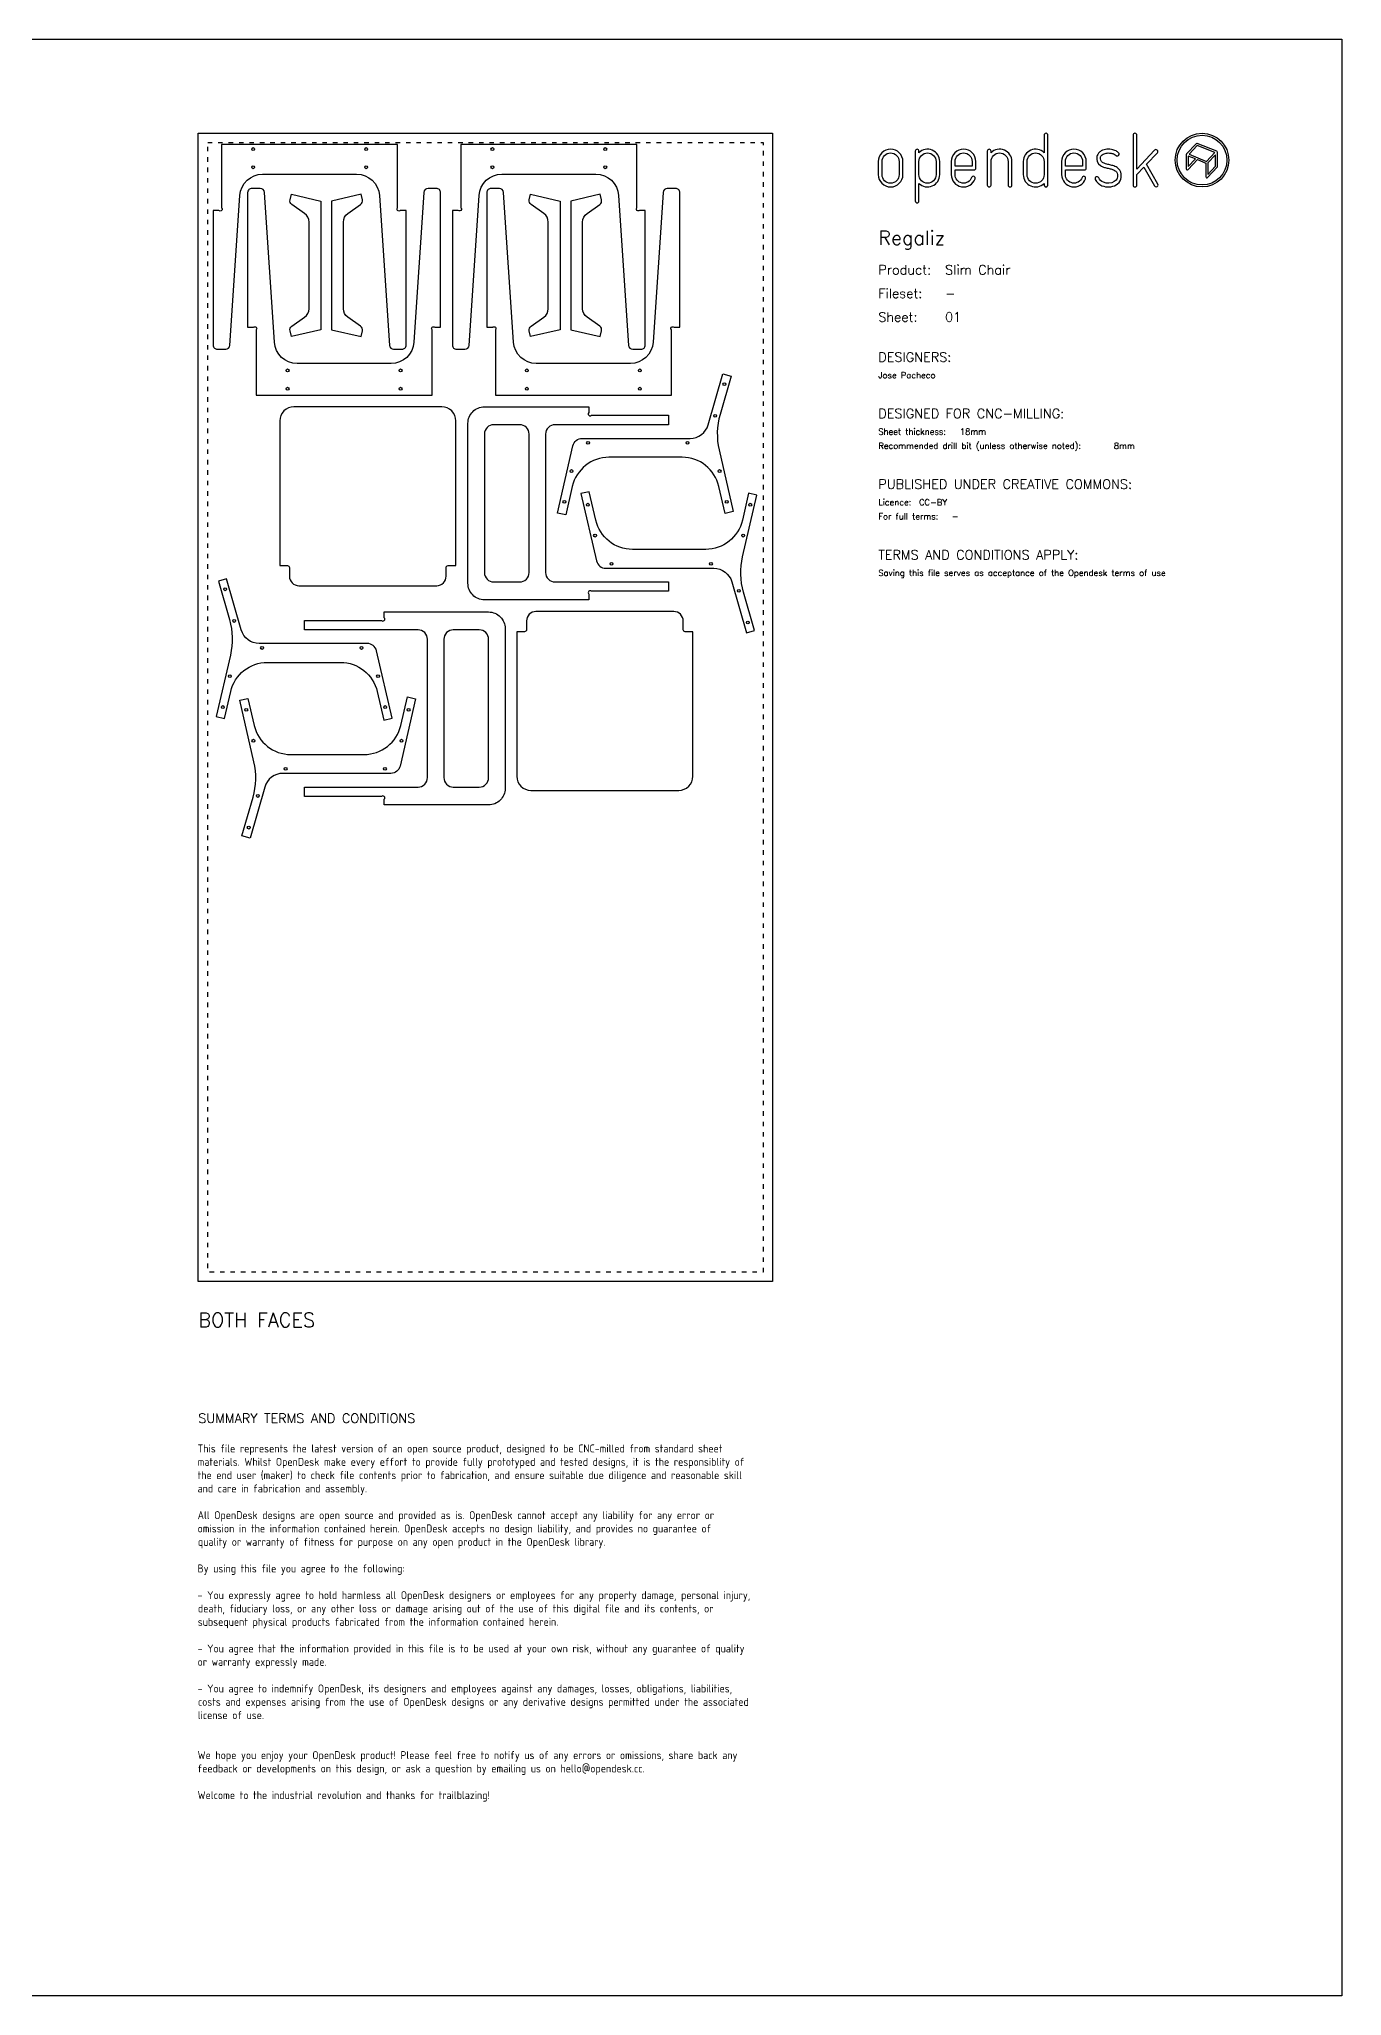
# Model space of a CAD drawing. Extents: x -300 to 5880, y -300 to 4158.
# Drawn here: x 3112 to 5880, y 0 to 4158 of the extents above; entities that cross this region are included whole.
import ezdxf
from ezdxf.enums import TextEntityAlignment as Align

# ---------------------------------------------------------------- set-up
doc = ezdxf.new("R2010")
doc.units = 0
doc.linetypes.add('DGN_STYLE_5', pattern=[22.17944, 9.505474, -12.673965])
for name, color, linetype in [('00-NOPRINT_TEXT', 7, 'CONTINUOUS'), ('00_NOPRINT_TOLERANCE', 7, 'DGN_STYLE_5'), ('TOP-CUT-INSIDE_18MM', 1, 'CONTINUOUS'), ('TOP-CUT-OUTSIDE_18MM', 220, 'CONTINUOUS'), ('TOP-HOLE-6MM-DIAM_03MM', 160, 'CONTINUOUS')]:
    doc.layers.add(name, color=color, linetype=linetype)
doc.layers.add('BOARD_18MM-NOMINAL', color=3, linetype='CONTINUOUS', lineweight=30)
doc.styles.add('OD-ISOCP-17', font='isocp.shx', dxfattribs={"height": 17})
doc.styles.add('OD-SIMPLEX-13', font='simplex.shx', dxfattribs={"height": 13})
doc.styles.add('OD-SIMPLEX-20', font='simplex.shx', dxfattribs={"height": 20})
doc.styles.add('OD-SIMPLEX-30', font='simplex.shx', dxfattribs={"height": 30})

msp = doc.modelspace()

# ---------------------------------------------------------------- linework, layer by layer
at = {"layer": '00-NOPRINT_TEXT', "flags": 128}
msp.add_lwpolyline([(0, 4158), (5880, 4158), (5880, 0), (0, 0)], close=True, dxfattribs=at)
at = {"layer": '00-NOPRINT_TEXT'}
for points in [[(5203, 3870.1, 0.662711), (5247.4, 3851.4), (5247.4, 3848, 1), (5255.3, 3848), (5255.3, 3954, 1), (5247.4, 3954), (5247.4, 3916.7, 0.662711), (5203, 3898)], [(5459.1, 3886), (5482.1, 3846, 1), (5489, 3850), (5464.8, 3892.1), (5487.9, 3916.6, 1), (5482.1, 3922), (5444.4, 3881.9), (5444.4, 3954, 1), (5436.4, 3954), (5436.4, 3848, 1), (5444.4, 3848), (5444.4, 3870.4)], [(4895, 3898), (4895, 3870.1, 1), (4947.3, 3870.1), (4947.3, 3898, 1)], [(4939.3, 3898), (4939.3, 3870.1, -1), (4902.9, 3870.1), (4902.9, 3898, -1)], [(5025.6, 3898, 0.662711), (4981.3, 3916.7), (4981.3, 3920.1, 1), (4973.4, 3920.1), (4973.4, 3814.1, 1), (4981.3, 3814.1), (4981.3, 3851.4, 0.662711), (5025.6, 3870.1)], [(4981.3, 3898, -1), (5017.7, 3898), (5017.7, 3870.1, -1), (4981.3, 3870.1)], [(5102.3, 3898, 1), (5050, 3898), (5050, 3870.1, 0.839291), (5100.7, 3861.2, 1), (5093.3, 3863.9, -0.839291), (5058, 3870.1), (5058, 3880.1), (5098.3, 3880.1, 0.414214), (5102.3, 3884.1)], [(5094.4, 3888.1), (5058, 3888.1), (5058, 3898, -1), (5094.4, 3898)], [(5178.9, 3898, 0.662711), (5134.5, 3916.7), (5134.5, 3920.1, 1), (5126.6, 3920.1), (5126.6, 3848, 1), (5134.5, 3848), (5134.5, 3898, -1), (5170.9, 3898), (5170.9, 3848, 1), (5178.9, 3848)], [(5247.4, 3870.1, -1), (5211, 3870.1), (5211, 3898, -1), (5247.4, 3898)], [(5336.9, 3898, 1), (5284.6, 3898), (5284.6, 3870.1, 0.839291), (5335.3, 3861.2, 1), (5327.9, 3863.9, -0.839291), (5292.6, 3870.1), (5292.6, 3880.1), (5332.9, 3880.1, 0.414214), (5336.9, 3884.1)], [(5329, 3888.1), (5292.6, 3888.1), (5292.6, 3898, -1), (5329, 3898)], [(5400.1, 3920.3, 0.045707), (5395.6, 3922.3, 0.040194), (5390.8, 3923.5, 0.040556), (5383.5, 3924, 0.094973), (5371.7, 3921.8, 0.070872), (5365.8, 3918.4, 0.048346), (5363.1, 3915.9, 0.04488), (5361.1, 3913.1, 0.072273), (5359.4, 3908.6, 0.309308), (5366.9, 3889.4, 0.053458), (5372, 3886.7, 0.041245), (5379.1, 3884.5, -0.005863), (5387.4, 3882.6, -0.030773), (5394.7, 3880.3, -0.132607), (5400.9, 3875.8, -0.093408), (5402.4, 3872.9, -0.14847), (5402.6, 3862.7, -0.201639), (5396.5, 3855.2, -0.222831), (5373.2, 3853.9, -0.190617), (5363.3, 3863.4, 1), (5356.1, 3860, 0.190617), (5370.2, 3846.5, 0.222831), (5400.2, 3848.2, 0.201639), (5410.2, 3860.4, 0.14847), (5410, 3875.3, 0.093408), (5407, 3880.8, 0.132607), (5397.5, 3887.7, 0.030773), (5389.3, 3890.3, 0.005863), (5380.8, 3892.3, -0.041245), (5374.9, 3894.1, -0.053458), (5371.4, 3896, -0.305258), (5367.1, 3906.7, -0.07419), (5368, 3909.1, -0.042878), (5369.1, 3910.7, -0.048346), (5370.7, 3912.1, -0.070872), (5374.6, 3914.4, -0.094973), (5383.5, 3916.1, -0.040556), (5389.6, 3915.6, -0.040194), (5393.1, 3914.7, -0.045707), (5396.3, 3913.3, -0.062202), (5400.1, 3910.6, 1), (5405.5, 3916.4, 0.062202)], [(5615.1, 3885.8, 0.190898), (5615.7, 3887.3), (5615.7, 3917.6, 0.306072), (5614.4, 3919.6), (5572.8, 3936.3, 0.309065), (5570.5, 3935.8), (5550.1, 3914, 0.190898), (5549.5, 3912.6), (5549.5, 3882.2, 0.679405), (5553.1, 3880.8), (5572.9, 3901.9), (5591.1, 3894.5), (5591.1, 3865.5, 0.679405), (5594.7, 3864.1)]]:
    msp.add_lwpolyline(points, format="xyb", close=True, dxfattribs=at)
for points in [[(5553.7, 3909.6), (5553.7, 3887.4), (5568.8, 3903.5)], [(5592.6, 3898.3), (5610, 3916.9), (5572.6, 3931.9), (5555.2, 3913.4)], [(5595.2, 3870.7), (5611.5, 3888.1), (5611.5, 3912.4), (5595.2, 3895.1)]]:
    msp.add_lwpolyline(points, close=True, dxfattribs=at)
for radius in [57, 52.9]:
    msp.add_circle((5582.9, 3901), radius, dxfattribs=at)
at = {"layer": '00_NOPRINT_TOLERANCE', "flags": 128}
for points in [[(3450, 3958), (4670, 3958), (4670, 1518), (3450, 1518)], [(3470, 3938), (4650, 3938), (4650, 1538), (3470, 1538)]]:
    msp.add_lwpolyline(points, close=True, dxfattribs=at)
at = {"layer": 'BOARD_18MM-NOMINAL', "flags": 128}
msp.add_lwpolyline([(3450, 3958), (4670, 3958), (4670, 1518), (3450, 1518)], close=True, dxfattribs=at)
at = {"layer": 'TOP-CUT-INSIDE_18MM'}
for points in [[(4133, 3338.6), (4078, 3338.6, 0.414214), (4058, 3318.6), (4058, 3024.6, 0.414214), (4078, 3004.6), (4133, 3004.6, 0.414214), (4153, 3024.6), (4153, 3318.6, 0.414214)], [(3991.9, 2568.7), (4046.9, 2568.7, 0.414214), (4066.9, 2588.7), (4066.9, 2882.7, 0.414214), (4046.9, 2902.7), (3991.9, 2902.7, 0.414214), (3971.9, 2882.7), (3971.9, 2588.7, 0.414214)]]:
    msp.add_lwpolyline(points, format="xyb", close=True, dxfattribs=at)
at = {"layer": 'TOP-CUT-OUTSIDE_18MM'}
for points in [[(3481.6, 3507.9, 0.414214), (3490.6, 3498.9), (3508.2, 3498.9, 0.394837), (3517.2, 3507.3), (3538.4, 3825.9, -0.394837), (3586.7, 3871.1), (3686.6, 3871.1), (3786.5, 3871.1, -0.394837), (3834.8, 3825.9), (3856, 3507.3, 0.394837), (3865, 3498.9), (3882.6, 3498.9, 0.414214), (3891.6, 3507.9), (3891.6, 3793.9), (3879.3, 3793.9, -1), (3873.6, 3799.6), (3873.6, 3934.3), (3499.6, 3934.3), (3499.6, 3799.6, -1), (3493.9, 3793.9), (3481.6, 3793.9)], [(3989.9, 3507.9, 0.414214), (3998.9, 3498.9), (4016.5, 3498.9, 0.394837), (4025.5, 3507.3), (4046.7, 3825.9, -0.394837), (4095, 3871.1), (4194.9, 3871.1), (4294.8, 3871.1, -0.394837), (4343.1, 3825.9), (4364.3, 3507.3, 0.394837), (4373.3, 3498.9), (4390.9, 3498.9, 0.414214), (4399.9, 3507.9), (4399.9, 3793.9), (4387.6, 3793.9, -1), (4381.9, 3799.6), (4381.9, 3934.3), (4007.9, 3934.3), (4007.9, 3799.6, -1), (4002.2, 3793.9), (3989.9, 3793.9)], [(3964.9, 3831.8, 0.414214), (3955.9, 3840.8), (3938.3, 3840.8, 0.394837), (3929.3, 3832.4), (3908.1, 3513.8, -0.394837), (3859.8, 3468.6), (3759.9, 3468.6), (3660, 3468.6, -0.394837), (3611.7, 3513.8), (3590.5, 3832.4, 0.394837), (3581.5, 3840.8), (3563.9, 3840.8, 0.414214), (3554.9, 3831.8), (3554.9, 3545.8), (3567.2, 3545.8, -1), (3572.9, 3540.1), (3572.9, 3401.6), (3946.9, 3401.6), (3946.9, 3540.1, -1), (3952.6, 3545.8), (3964.9, 3545.8)], [(3710.3, 3813.9), (3710.3, 3540.6), (3647.8, 3526.1), (3645, 3538.1, -0.304389), (3648.7, 3547.9), (3675.9, 3567, 0.243398), (3685.3, 3585.2), (3685.3, 3769.2, 0.243398), (3675.9, 3787.4), (3648.7, 3806.6, -0.304389), (3645, 3816.4), (3647.8, 3828.3)], [(3733.4, 3813.9), (3733.4, 3540.6), (3795.9, 3526.1), (3798.6, 3538.1, 0.304389), (3794.9, 3547.9), (3767.8, 3567, -0.243398), (3758.4, 3585.2), (3758.4, 3769.2, -0.243398), (3767.8, 3787.4), (3794.9, 3806.6, 0.304389), (3798.6, 3816.4), (3795.9, 3828.3)], [(4473.2, 3831.8, 0.414214), (4464.2, 3840.8), (4446.6, 3840.8, 0.394837), (4437.6, 3832.4), (4416.4, 3513.8, -0.394837), (4368.1, 3468.6), (4268.2, 3468.6), (4168.3, 3468.6, -0.394837), (4120, 3513.8), (4098.8, 3832.4, 0.394837), (4089.8, 3840.8), (4072.2, 3840.8, 0.414214), (4063.2, 3831.8), (4063.2, 3545.8), (4075.6, 3545.8, -1), (4081.2, 3540.1), (4081.2, 3401.6), (4455.2, 3401.6), (4455.2, 3540.1, -1), (4460.9, 3545.8), (4473.2, 3545.8)], [(4218.6, 3813.9), (4218.6, 3540.6), (4156.1, 3526.1), (4153.3, 3538.1, -0.304389), (4157, 3547.9), (4184.2, 3567, 0.243398), (4193.6, 3585.2), (4193.6, 3769.2, 0.243398), (4184.2, 3787.4), (4157, 3806.6, -0.304389), (4153.3, 3816.4), (4156.1, 3828.3)], [(4241.7, 3813.9), (4241.7, 3540.6), (4304.2, 3526.1), (4306.9, 3538.1, 0.304389), (4303.2, 3547.9), (4276.1, 3567, -0.243398), (4266.7, 3585.2), (4266.7, 3769.2, -0.243398), (4276.1, 3787.4), (4303.2, 3806.6, 0.304389), (4306.9, 3816.4), (4304.2, 3828.3)], [(4246.2, 3294, -0.349216), (4265.7, 3309.5), (4495.2, 3309.5, 0.334595), (4533.6, 3338.5), (4564.8, 3447), (4582.1, 3442.1), (4558.6, 3360.3, 0.127216), (4556.7, 3285.2), (4586.9, 3154.2), (4569.4, 3150.1), (4556.1, 3207.5, 0.349216), (4478.2, 3269.5), (4322.7, 3269.5, 0.349216), (4244.7, 3207.5), (4230.7, 3146.9), (4213.2, 3151)], [(3976.7, 3035.4, -0.414214), (3980.7, 3039.4), (3997.2, 3039.4), (3997.2, 3346.6, 0.414214), (3967.2, 3376.6), (3653.2, 3376.6, 0.414214), (3623.2, 3346.6), (3623.2, 3039.4), (3639.7, 3039.4, -0.414214), (3643.7, 3035.4), (3643.7, 3016.6, 0.414214), (3663.7, 2996.6), (3956.7, 2996.6, 0.414214), (3976.7, 3016.6)], [(4449.3, 3358.6), (4449.3, 3338.6), (4208, 3338.6, 0.414214), (4188, 3318.6), (4188, 3024.6, 0.414214), (4208, 3004.6), (4449.3, 3004.6), (4449.3, 2984.6), (4285.4, 2984.6, 1), (4279.7, 2978.9), (4279.7, 2966.6), (4058, 2966.6, -0.414214), (4023, 3001.6), (4023, 3341.6, -0.414214), (4058, 3376.6), (4279.7, 3376.6), (4279.7, 3364.3, 1), (4285.4, 3358.6)], [(4296.2, 3049.2, 0.349216), (4315.7, 3033.7), (4545.2, 3033.7, -0.334595), (4583.6, 3004.7), (4614.8, 2896.2), (4632.1, 2901.1), (4608.6, 2982.9, -0.127216), (4606.7, 3058), (4636.9, 3189), (4619.4, 3193.1), (4606.1, 3135.7, -0.349216), (4528.2, 3073.7), (4372.7, 3073.7, -0.349216), (4294.7, 3135.7), (4280.7, 3196.3), (4263.2, 3192.2)], [(3828.7, 2858.2, 0.349216), (3809.2, 2873.7), (3579.7, 2873.7, -0.334595), (3541.3, 2902.6), (3510.1, 3011.2), (3492.8, 3006.2), (3516.3, 2924.4, -0.127216), (3518.3, 2849.3), (3488, 2718.3), (3505.5, 2714.2), (3518.8, 2771.7, -0.349216), (3596.7, 2833.7), (3752.2, 2833.7, -0.349216), (3830.2, 2771.7), (3844.2, 2711), (3861.7, 2715.1)], [(3675.6, 2548.7), (3675.6, 2568.7), (3916.9, 2568.7, 0.414214), (3936.9, 2588.7), (3936.9, 2882.7, 0.414214), (3916.9, 2902.7), (3675.6, 2902.7), (3675.6, 2922.7), (3839.5, 2922.7, 1), (3845.2, 2928.4), (3845.2, 2940.7), (4066.9, 2940.7, -0.414214), (4101.9, 2905.7), (4101.9, 2565.7, -0.414214), (4066.9, 2530.7), (3845.2, 2530.7), (3845.2, 2543.1, 1), (3839.5, 2548.7)], [(4147.4, 2902.8, -0.414214), (4143.4, 2898.8), (4126.9, 2898.8), (4126.9, 2591.6, 0.414214), (4156.9, 2561.6), (4470.9, 2561.6, 0.414214), (4500.9, 2591.6), (4500.9, 2898.8), (4484.4, 2898.8, -0.414214), (4480.4, 2902.8), (4480.4, 2921.6, 0.414214), (4460.4, 2941.6), (4167.4, 2941.6, 0.414214), (4147.4, 2921.6)], [(3878.7, 2613.3, -0.349216), (3859.2, 2597.8), (3629.7, 2597.8, 0.334595), (3591.3, 2568.8), (3560.1, 2460.3), (3542.8, 2465.3), (3566.3, 2547, 0.127216), (3568.3, 2622.1), (3538, 2753.2), (3555.5, 2757.2), (3568.8, 2699.8, 0.349216), (3646.7, 2637.8), (3802.2, 2637.8, 0.349216), (3880.2, 2699.8), (3894.2, 2760.4), (3911.7, 2756.4)]]:
    msp.add_lwpolyline(points, format="xyb", close=True, dxfattribs=at)
at = {"layer": 'TOP-HOLE-6MM-DIAM_03MM'}
for centre in [(3566.6, 3924.5), (3806.6, 3924.5), (4074.9, 3924.5), (4314.9, 3924.5), (3566.6, 3885.6), (3806.6, 3885.6), (4074.9, 3885.6), (4314.9, 3885.6), (3639.9, 3454.1), (3879.9, 3454.1), (4148.2, 3454.1), (4388.2, 3454.1), (3639.9, 3415.2), (3879.9, 3415.2), (4148.2, 3415.2), (4388.2, 3415.2), (4567.8, 3424.9), (4548.5, 3357.5), (4278.2, 3300), (4489.4, 3300), (4243, 3240.2), (4557.8, 3240.2), (4227.9, 3174.6), (4277.9, 3168.6), (4572.9, 3174.6), (4622.9, 3168.6), (4293, 3103), (4607.8, 3103), (4328.2, 3043.2), (4539.4, 3043.2), (3507.1, 2989), (4598.5, 2985.7), (3526.4, 2921.7), (4617.8, 2918.3), (3585.5, 2864.2), (3796.7, 2864.2), (3517.1, 2804.3), (3831.9, 2804.3), (3502, 2738.8), (3552, 2732.7), (3847, 2738.8), (3897, 2732.7), (3567.1, 2667.1), (3881.9, 2667.1), (3635.5, 2607.3), (3846.7, 2607.3), (3576.4, 2549.8), (3557.1, 2482.5)]:
    msp.add_circle(centre, 3, dxfattribs=at)

# ---------------------------------------------------------------- texts
at = {"layer": '00-NOPRINT_TEXT'}
for s, height, style, p in [('Regaliz', 30, 'OD-SIMPLEX-30', (4895, 3720.9)), ('Product:', 20, 'OD-SIMPLEX-20', (4895, 3657.9)), ('Slim Chair', 20, 'OD-SIMPLEX-20', (5036.9, 3657.9)), ('Fileset:', 20, 'OD-SIMPLEX-20', (4895, 3607.7)), ('Sheet:', 20, 'OD-SIMPLEX-20', (4895, 3557.4)), ('01', 20, 'OD-SIMPLEX-20', (5036.9, 3557.5)), ('-', 20, 'OD-SIMPLEX-20', (5036.9, 3607.6)), ('DESIGNERS:', 20, 'OD-SIMPLEX-20', (4895, 3472.4)), ('Jose Pacheco', 13, 'OD-SIMPLEX-13', (4895, 3437.4)), ('DESIGNED FOR CNC-MILLING:', 20, 'OD-SIMPLEX-20', (4895, 3352.4)), ('Sheet thickness:', 13, 'OD-SIMPLEX-13', (4895, 3317.4)), ('18mm', 13, 'OD-SIMPLEX-13', (5068.3, 3317.4)), ('Recommended drill bit (unless otherwise noted):', 13, 'OD-SIMPLEX-13', (4895, 3287.4)), ('8mm', 13, 'OD-SIMPLEX-13', (5395.5, 3287.4)), ('PUBLISHED UNDER CREATIVE COMMONS:', 20, 'OD-SIMPLEX-20', (4895, 3202.4)), ('Licence:', 13, 'OD-SIMPLEX-13', (4895, 3167.4)), ('CC-BY', 13, 'OD-SIMPLEX-13', (4981.5, 3167.4)), ('For full terms:', 13, 'OD-SIMPLEX-13', (4895, 3137.4)), ('-', 13, 'OD-SIMPLEX-13', (5051.1, 3137.4)), ('TERMS AND CONDITIONS APPLY:', 20, 'OD-SIMPLEX-20', (4895, 3052.3)), ('Saving this file serves as acceptance of the Opendesk terms of use ', 13, 'OD-SIMPLEX-13', (4895, 3017.3))]:
    msp.add_text(s, height=height, dxfattribs=dict(at, style=style)).set_placement(p)
at = {"layer": '00-NOPRINT_TEXT', "color": 7}
for s, height, style, p in [('BOTH FACES', 30, 'OD-SIMPLEX-30', (3450, 1451.3)), ('SUMMARY TERMS AND CONDITIONS', 20, 'OD-SIMPLEX-20', (3450, 1237.4))]:
    msp.add_text(s, height=height, rotation=360, dxfattribs=dict(at, style=style)).set_placement(p, align=Align.TOP_LEFT)
at = {"layer": '00-NOPRINT_TEXT', "color": 7, "style": 'OD-ISOCP-17'}
for s, p in [('This file represents the latest version of an open source product, designed to be CNC-milled from standard sheet', (3448.5, 1154.7)), ('materials. Whilst OpenDesk make every effort to provide fully prototyped and tested designs, it is the responsiblity of', (3448.5, 1126.3)), ('the end user (maker) to check file contents prior to fabrication, and ensure suitable due diligence and reasonable skill', (3448.5, 1098)), ('and care in fabrication and assembly.', (3448.5, 1069.7)), ('All OpenDesk designs are open source and provided as is. OpenDesk cannot accept any liability for any error or', (3448.5, 1013)), ('omission in the information contained herein. OpenDesk accepts no design liability, and provides no guarantee of', (3448.5, 984.7)), ('quality or warranty of fitness for purpose on any open product in the OpenDesk library.', (3449.1, 956.3)), ('By using this file you agree to the following:', (3448.5, 899.7)), ('- You expressly agree to hold harmless all OpenDesk designers or employees for any property damage, personal injury,', (3448.5, 843)), ('death, fiduciary loss, or any other loss or damage arising out of the use of this digital file and its contents, or', (3449.1, 814.7)), ('subsequent physical products fabricated from the information contained herein.', (3449, 786.3)), ('- You agree that the information provided in this file is to be used at your own risk, without any guarantee of quality', (3448.5, 729.7)), ('or warranty expressly made.', (3448.5, 701.3)), ('- You agree to indemnify OpenDesk, its designers and employees against any damages, losses, obligations, liabilities,', (3448.5, 644.7)), ('costs and expenses arising from the use of OpenDesk designs or any derivative designs permitted under the associated', (3449.1, 616.3)), ('license of use.', (3448.8, 588)), ('We hope you enjoy your OpenDesk product! Please feel free to notify us of any errors or omissions, share back any', (3448.5, 503)), ('feedback or developments on this design, or ask a question by emailing us on hello@opendesk.cc.', (3448.5, 474.7)), ('Welcome to the industrial revolution and thanks for trailblazing!', (3448.5, 418))]:
    msp.add_text(s, height=17, rotation=360, dxfattribs=at).set_placement(p)

doc.saveas('drawing.dxf')
